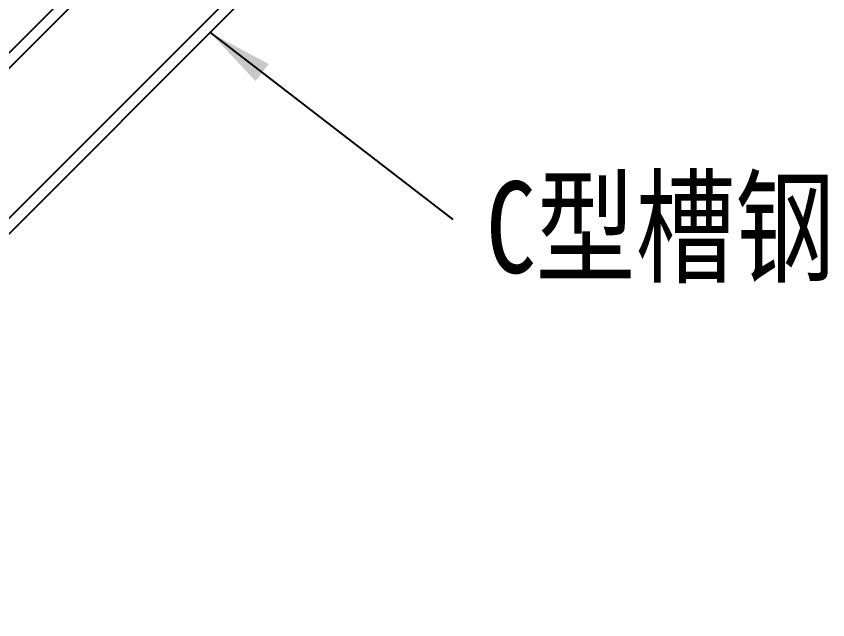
# Model space of a CAD drawing. Extents: x -1396510 to 1250330, y -1892470 to 1623980.
# Drawn here: x -1166182 to -1164945, y -50580 to -49660 of the extents above; entities that cross this region are included whole.
import ezdxf

# ---------------------------------------------------------------- set-up
doc = ezdxf.new("R2010")
doc.units = 0
doc.header["$LTSCALE"] = 1000
doc.header["$MEASUREMENT"] = 0
doc.styles.get("Standard").update_dxf_attribs({"font": 'gbenor.shx', "bigfont": 'gbcbig.shx'})
doc.dimstyles.get("Standard").update_dxf_attribs({"dimscale": 100, "dimtxt": 3.5, "dimasz": 1, "dimexe": 2.5, "dimexo": 3, "dimgap": 1.5, "dimtad": 1, "dimdec": 0, "dimzin": 0, "dimdsep": 46, "dimtxsty": 'Standard', "dimblk": 'ARCHTICK', "dimcen": 0.09, "dimadec": 0, "dimazin": 0, "dimtfac": 1, "dimtdec": 0, "dimtix": 1, "dimtmove": 2, "dimatfit": 3, "dimfxl": 0, "dimtolj": 1, "dimtzin": 0, "dimarcsym": 0})

# ---------------------------------------------------------------- blocks, each defined once
blk = doc.blocks.new('_ArchTick')
at = {"color": 0, "linetype": 'ByBlock', "const_width": 0.4}
blk.add_lwpolyline([(-0.5, -0.5), (0.5, 0.5)], dxfattribs=at)

msp = doc.modelspace()

# ---------------------------------------------------------------- linework, layer by layer
at = {"linetype": 'Continuous'}
for p, q in [((-1166920, -50442.4), (-1165448.4, -48970.8)), ((-1166908.2, -50454.2), (-1165436.7, -48982.6)), ((-1166793.8, -50568.6), (-1165322.2, -49097.1)), ((-1166782, -50580.4), (-1165310.4, -49108.8))]:
    msp.add_line(p, q, dxfattribs=at)

# ---------------------------------------------------------------- texts
at = {"insert": (-1165465.8, -49912.1), "char_height": 139.392, "attachment_point": 1}
msp.add_mtext('{\\fSimHei|b0|i0|c134|p2;\\W0.8;C型槽钢}', dxfattribs=at)

# ---------------------------------------------------------------- leaders
msp.add_leader([(-1165886.7, -49685.1), (-1165516.4, -49969.9)], dimstyle='Standard', override={"dimgap": 0.09})

doc.saveas('drawing.dxf')
